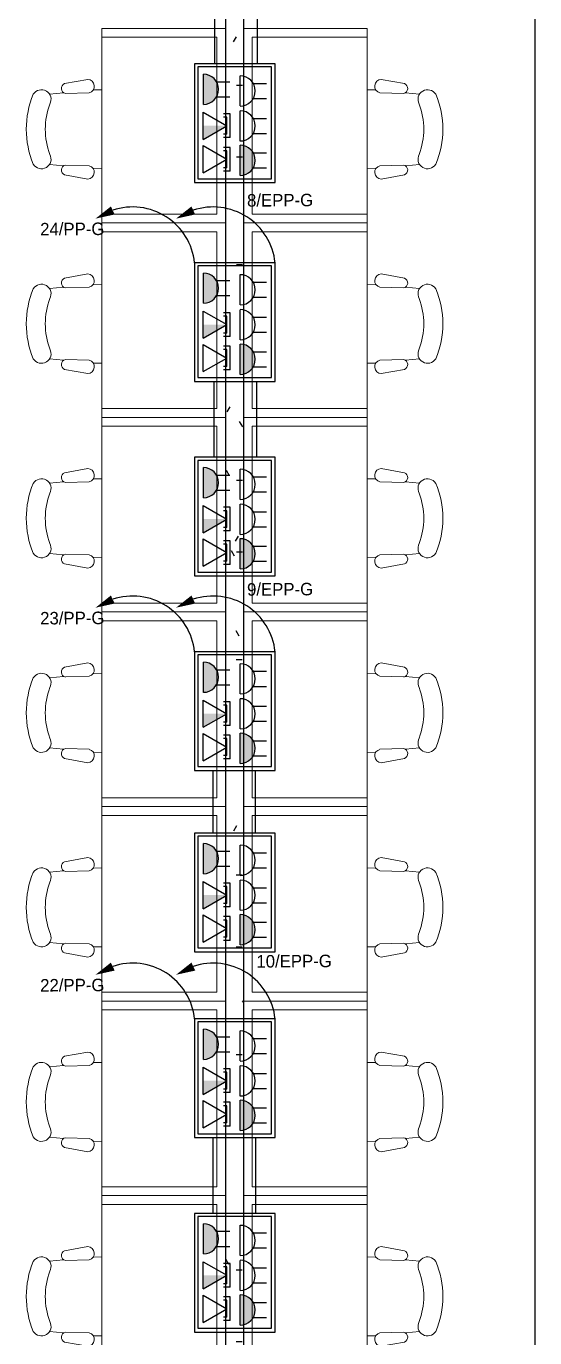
# Model space of a CAD drawing. Header units: metres. Extents: x 15.7 to 112.1, y 4.7 to 71.5.
# Drawn here: x 82.77 to 85.64, y 42.04 to 49.46 of the extents above; entities that cross this region are included whole.
import ezdxf

# ---------------------------------------------------------------- set-up
doc = ezdxf.new("R2010")
doc.units = ezdxf.units.M
doc.layers.get('0').update_dxf_attribs({"color": 3})
for name, color, linetype in [('00', 252, 'Continuous'), ('E-SOCKET', 3, 'Continuous'), ('EL. BLOCK', 3, 'Continuous'), ('PW', 4, 'Continuous')]:
    doc.layers.add(name, color=color, linetype=linetype)
doc.layers.add('03-A-XR-GF$0$A-FURN', color=55, linetype='Continuous', lineweight=5)

# ---------------------------------------------------------------- blocks, each defined once
blk = doc.blocks.new('B806-B02 - CALL CENTER - FURN GROUND FLOOR_dwg_03-A-XR-GF$0$chair-3478258-GROUND FLOOR PLAN')
at = {"layer": '03-A-XR-GF$0$A-FURN'}
for p, q in [((21.9824, -2.5936), (22.0274, -2.5947)), ((22.1929, -2.5592), (22.0606, -2.535)), ((22.1881, -2.6145), (22.0537, -2.6106)), ((22.1987, -2.611), (22.2776, -2.6185)), ((21.9824, -3.0405), (22.0274, -3.0395)), ((22.1881, -3.0196), (22.0537, -3.0235)), ((22.1987, -3.0232), (22.2776, -3.0157)), ((22.1929, -3.075), (22.0606, -3.0991))]:
    blk.add_line(p, q, dxfattribs=at)
for centre, radius, start, end in [((22.063, -2.5734), 0.0384, 93.51322, 255.99319), ((22.1819, -2.5861), 0.0291, 282.28269, 67.77652), ((22.3232, -2.6478), 0.0542, 31.26503, 209.68252), ((21.8984, -2.8171), 0.5108, 337.26107, 22.73893), ((21.8906, -2.8171), 0.411, 339.71341, 20.28659), ((22.3232, -2.9864), 0.0542, 150.31748, 328.73497), ((22.063, -3.0608), 0.0384, 104.00681, 266.48678), ((22.1819, -3.0481), 0.0291, 292.22348, 77.71731)]:
    blk.add_arc(centre, radius, start, end, dxfattribs=at)
blk = doc.blocks.new('B806-B02 - CALL CENTER - FURN GROUND FLOOR_dwg_03-A-XR-GF$0$UNIT130-V118-GROUND FLOOR PLAN')
at = {"layer": '03-A-XR-GF$0$A-FURN'}
for p, q in [((-0.725, -1.05), (-0.725, -0.25)), ((-0.025, -1.2), (-0.725, -1.2))]:
    blk.add_line(p, q, dxfattribs=at)
at = {"layer": '03-A-XR-GF$0$A-FURN', "flags": 128}
for points in [[(-0.725, -1.2), (-0.725, -0.1), (-0.025, -0.1)], [(-0.725, -1.15), (-0.075, -1.15), (-0.075, -0.15), (-0.725, -0.15)]]:
    blk.add_lwpolyline(points, dxfattribs=at)
at = {"extrusion": (0, 0, -1), "zscale": -1}
blk.add_blockref('B806-B02 - CALL CENTER - FURN GROUND FLOOR_dwg_03-A-XR-GF$0$chair-3478258-GROUND FLOOR PLAN', (-21.2574, 2.1469), dxfattribs=at)
blk = doc.blocks.new('B806-B02 - CALL CENTER - FURN GROUND FLOOR_dwg_03-A-XR-GF$0$UNIT130-V119-GROUND FLOOR PLAN')
at = {"layer": '03-A-XR-GF$0$A-FURN'}
for p, q in [((-0.725, -1.05), (-0.725, -0.25)), ((-0.025, -1.2), (-0.725, -1.2))]:
    blk.add_line(p, q, dxfattribs=at)
at = {"layer": '03-A-XR-GF$0$A-FURN', "flags": 128}
for points in [[(-0.725, -1.2), (-0.725, -0.1), (-0.025, -0.1)], [(-0.725, -1.15), (-0.075, -1.15), (-0.075, -0.15), (-0.725, -0.15)]]:
    blk.add_lwpolyline(points, dxfattribs=at)
at = {"extrusion": (0, 0, -1), "zscale": -1}
blk.add_blockref('B806-B02 - CALL CENTER - FURN GROUND FLOOR_dwg_03-A-XR-GF$0$chair-3478258-GROUND FLOOR PLAN', (-21.2574, 2.1469), dxfattribs=at)
blk = doc.blocks.new('B806-B02 - CALL CENTER - FURN GROUND FLOOR_dwg_03-A-XR-GF$0$UNIT130-V120-GROUND FLOOR PLAN')
at = {"layer": '03-A-XR-GF$0$A-FURN'}
for p, q in [((-0.725, -1.05), (-0.725, -0.25)), ((-0.025, -1.2), (-0.725, -1.2))]:
    blk.add_line(p, q, dxfattribs=at)
at = {"layer": '03-A-XR-GF$0$A-FURN', "flags": 128}
for points in [[(-0.725, -1.2), (-0.725, -0.1), (-0.025, -0.1)], [(-0.725, -1.15), (-0.075, -1.15), (-0.075, -0.15), (-0.725, -0.15)]]:
    blk.add_lwpolyline(points, dxfattribs=at)
at = {"extrusion": (0, 0, -1), "zscale": -1}
blk.add_blockref('B806-B02 - CALL CENTER - FURN GROUND FLOOR_dwg_03-A-XR-GF$0$chair-3478258-GROUND FLOOR PLAN', (-21.2574, 2.1469), dxfattribs=at)
blk = doc.blocks.new('B806-B02 - CALL CENTER - FURN GROUND FLOOR_dwg_03-A-XR-GF$0$UNIT130-V121-GROUND FLOOR PLAN')
at = {"layer": '03-A-XR-GF$0$A-FURN'}
for p, q in [((-0.725, -1.05), (-0.725, -0.25)), ((-0.025, -1.2), (-0.725, -1.2))]:
    blk.add_line(p, q, dxfattribs=at)
at = {"layer": '03-A-XR-GF$0$A-FURN', "flags": 128}
for points in [[(-0.725, -1.2), (-0.725, -0.1), (-0.025, -0.1)], [(-0.725, -1.15), (-0.075, -1.15), (-0.075, -0.15), (-0.725, -0.15)]]:
    blk.add_lwpolyline(points, dxfattribs=at)
at = {"extrusion": (0, 0, -1), "zscale": -1}
blk.add_blockref('B806-B02 - CALL CENTER - FURN GROUND FLOOR_dwg_03-A-XR-GF$0$chair-3478258-GROUND FLOOR PLAN', (-21.2574, 2.1469), dxfattribs=at)
blk = doc.blocks.new('B806-B02 - CALL CENTER - FURN GROUND FLOOR_dwg_03-A-XR-GF$0$UNIT130-V122-GROUND FLOOR PLAN')
at = {"layer": '03-A-XR-GF$0$A-FURN'}
for p, q in [((-0.725, -1.05), (-0.725, -0.25)), ((-0.025, -1.2), (-0.725, -1.2))]:
    blk.add_line(p, q, dxfattribs=at)
at = {"layer": '03-A-XR-GF$0$A-FURN', "flags": 128}
for points in [[(-0.725, -1.2), (-0.725, -0.1), (-0.025, -0.1)], [(-0.725, -1.15), (-0.075, -1.15), (-0.075, -0.15), (-0.725, -0.15)]]:
    blk.add_lwpolyline(points, dxfattribs=at)
at = {"extrusion": (0, 0, -1), "zscale": -1}
blk.add_blockref('B806-B02 - CALL CENTER - FURN GROUND FLOOR_dwg_03-A-XR-GF$0$chair-3478258-GROUND FLOOR PLAN', (-21.2574, 2.1469), dxfattribs=at)
blk = doc.blocks.new('B806-B02 - CALL CENTER - FURN GROUND FLOOR_dwg_03-A-XR-GF$0$UNIT130-V123-GROUND FLOOR PLAN')
at = {"layer": '03-A-XR-GF$0$A-FURN'}
for p, q in [((-0.725, -1.05), (-0.725, -0.25)), ((-0.025, -1.2), (-0.725, -1.2))]:
    blk.add_line(p, q, dxfattribs=at)
at = {"layer": '03-A-XR-GF$0$A-FURN', "flags": 128}
for points in [[(-0.725, -1.2), (-0.725, -0.1), (-0.025, -0.1)], [(-0.725, -1.15), (-0.075, -1.15), (-0.075, -0.15), (-0.725, -0.15)]]:
    blk.add_lwpolyline(points, dxfattribs=at)
at = {"extrusion": (0, 0, -1), "zscale": -1}
blk.add_blockref('B806-B02 - CALL CENTER - FURN GROUND FLOOR_dwg_03-A-XR-GF$0$chair-3478258-GROUND FLOOR PLAN', (-21.2574, 2.1469), dxfattribs=at)
blk = doc.blocks.new('B806-B02 - CALL CENTER - FURN GROUND FLOOR_dwg_03-A-XR-GF$0$UNIT130-V124-GROUND FLOOR PLAN')
at = {"layer": '03-A-XR-GF$0$A-FURN'}
for p, q in [((-0.725, -1.05), (-0.725, -0.25)), ((-0.025, -1.2), (-0.725, -1.2))]:
    blk.add_line(p, q, dxfattribs=at)
at = {"layer": '03-A-XR-GF$0$A-FURN', "flags": 128}
for points in [[(-0.725, -1.2), (-0.725, -0.1), (-0.025, -0.1)], [(-0.725, -1.15), (-0.075, -1.15), (-0.075, -0.15), (-0.725, -0.15)]]:
    blk.add_lwpolyline(points, dxfattribs=at)
at = {"extrusion": (0, 0, -1), "zscale": -1}
blk.add_blockref('B806-B02 - CALL CENTER - FURN GROUND FLOOR_dwg_03-A-XR-GF$0$chair-3478258-GROUND FLOOR PLAN', (-21.2574, 2.1469), dxfattribs=at)
blk = doc.blocks.new('B806-B02 - CALL CENTER - FURN GROUND FLOOR_dwg_03-A-XR-GF$0$UNIT130-V125-GROUND FLOOR PLAN')
at = {"layer": '03-A-XR-GF$0$A-FURN'}
for p, q in [((-0.725, -1.05), (-0.725, -0.25)), ((-0.025, -1.2), (-0.725, -1.2))]:
    blk.add_line(p, q, dxfattribs=at)
at = {"layer": '03-A-XR-GF$0$A-FURN', "flags": 128}
for points in [[(-0.725, -1.2), (-0.725, -0.1), (-0.025, -0.1)], [(-0.725, -1.15), (-0.075, -1.15), (-0.075, -0.15), (-0.725, -0.15)]]:
    blk.add_lwpolyline(points, dxfattribs=at)
at = {"extrusion": (0, 0, -1), "zscale": -1}
blk.add_blockref('B806-B02 - CALL CENTER - FURN GROUND FLOOR_dwg_03-A-XR-GF$0$chair-3478258-GROUND FLOOR PLAN', (-21.2574, 2.1469), dxfattribs=at)
blk = doc.blocks.new('B806-B02 - CALL CENTER - FURN GROUND FLOOR_dwg-3278331-GROUND FLOOR PLAN')
at = {"rotation": 359.9999845375016}
for p in [(83.9189, 49.5473), (83.9189, 48.4473), (83.9189, 47.3473), (83.9189, 46.2473), (83.9189, 45.1473), (83.9189, 44.0473), (83.9189, 42.9473)]:
    blk.add_blockref('B806-B02 - CALL CENTER - FURN GROUND FLOOR_dwg_03-A-XR-GF$0$UNIT130-V119-GROUND FLOOR PLAN', p, dxfattribs=at)
at = {"extrusion": (0, 0, -1), "zscale": -1}
for name, p in [('B806-B02 - CALL CENTER - FURN GROUND FLOOR_dwg_03-A-XR-GF$0$UNIT130-V118-GROUND FLOOR PLAN', (-83.9689, 49.5473)), ('B806-B02 - CALL CENTER - FURN GROUND FLOOR_dwg_03-A-XR-GF$0$UNIT130-V120-GROUND FLOOR PLAN', (-83.9689, 48.4473)), ('B806-B02 - CALL CENTER - FURN GROUND FLOOR_dwg_03-A-XR-GF$0$UNIT130-V121-GROUND FLOOR PLAN', (-83.9689, 47.3473)), ('B806-B02 - CALL CENTER - FURN GROUND FLOOR_dwg_03-A-XR-GF$0$UNIT130-V122-GROUND FLOOR PLAN', (-83.9689, 46.2473)), ('B806-B02 - CALL CENTER - FURN GROUND FLOOR_dwg_03-A-XR-GF$0$UNIT130-V123-GROUND FLOOR PLAN', (-83.9689, 45.1473)), ('B806-B02 - CALL CENTER - FURN GROUND FLOOR_dwg_03-A-XR-GF$0$UNIT130-V124-GROUND FLOOR PLAN', (-83.9689, 44.0473)), ('B806-B02 - CALL CENTER - FURN GROUND FLOOR_dwg_03-A-XR-GF$0$UNIT130-V125-GROUND FLOOR PLAN', (-83.9689, 42.9473))]:
    blk.add_blockref(name, p, dxfattribs=at)
blk = doc.blocks.new('data1')
at = {"layer": 'EL. BLOCK', "linetype": 'ByBlock'}
h = blk.add_hatch(color=4, dxfattribs=at)
h.dxf.hatch_style = 1
h.paths.add_polyline_path([(0, 0.0719), (0, 0), (0.0415, 0)])
at = {"layer": 'PW', "color": 4}
for p, q in [((0.0361, 0.0822), (-0.0361, 0.0822)), ((-0.0361, 0.0822), (-0.0361, 0.062)), ((0.0361, 0.0822), (0.0361, 0.062)), ((0.0259, 0.0719), (-0.0259, 0.0719)), ((-0.0259, 0.0719), (-0.0259, 0.062)), ((0.0415, 0), (0, 0.0719)), ((0.0259, 0.0719), (0.0259, 0.062)), ((0.0415, 0), (-0.0415, 0))]:
    blk.add_line(p, q, dxfattribs=at)
blk.add_lwpolyline([(-0.0415, 0), (0, 0.0719)], dxfattribs=at)
blk = doc.blocks.new('FB')
at = {"layer": 'E-SOCKET', "lineweight": -3, "ltscale": 0.05, "transparency": 33554658}
h = blk.add_hatch(color=1, dxfattribs=at)
h.dxf.hatch_style = 1
edge = h.paths.add_edge_path()
edge.add_line((0.479, 0.418), (0.202, 0.418))
edge.add_ellipse((0.341, 0.418), major_axis=(0.0981, 0.0981), ratio=1, start_angle=-45, end_angle=135, ccw=False)
h = blk.add_hatch(color=1, dxfattribs=at)
h.dxf.hatch_style = 1
edge = h.paths.add_edge_path()
edge.add_line((-0.173, 0.081), (-0.451, 0.081))
edge.add_ellipse((-0.312, 0.081), major_axis=(0.0981, 0.0981), ratio=1, start_angle=-45, end_angle=135, ccw=False)
at = {"layer": 'E-SOCKET', "color": 3}
for p, q in [((-0.366, 0.538), (-0.366, 0.66)), ((-0.228, 0.538), (-0.228, 0.66)), ((-0.045, 0.538), (-0.045, 0.66)), ((0.093, 0.538), (0.093, 0.66)), ((0.272, 0.538), (0.272, 0.66)), ((0.41, 0.538), (0.41, 0.66)), ((-0.159, 0.418), (-0.436, 0.418)), ((0.163, 0.418), (-0.114, 0.418)), ((0.48, 0.418), (0.202, 0.418)), ((-0.381, 0.202), (-0.381, 0.323)), ((-0.243, 0.202), (-0.243, 0.323)), ((-0.173, 0.081), (-0.451, 0.081))]:
    blk.add_line(p, q, dxfattribs=at)
blk.add_lwpolyline([(-0.545, 0.739), (-0.545, 0), (0.545, 0), (0.545, 0.739)], close=True, dxfattribs=at)
at = {"layer": 'E-SOCKET', "color": 3, "ltscale": 1000}
blk.add_lwpolyline([(-0.517, 0.707), (-0.517, 0.03), (0.509, 0.03), (0.509, 0.707)], close=True, dxfattribs=at)
at = {"layer": 'E-SOCKET', "color": 3}
for centre in [(-0.297, 0.418), (0.024, 0.418), (0.341, 0.418), (-0.312, 0.081)]:
    blk.add_ellipse(centre, major_axis=(0.0981, 0.0981), ratio=1, start_param=-0.785398, end_param=2.356194, dxfattribs=at)
at = {"layer": 'PW', "color": 4}
for p, q in [((0.439, 0.327), (0.221, 0.327)), ((0.221, 0.327), (0.221, 0.266)), ((0.408, 0.296), (0.252, 0.296)), ((0.252, 0.296), (0.252, 0.266)), ((0.455, 0.08), (0.33, 0.296)), ((0.408, 0.296), (0.408, 0.266)), ((0.439, 0.327), (0.439, 0.266)), ((0.455, 0.08), (0.205, 0.08))]:
    blk.add_line(p, q, dxfattribs=at)
blk.add_lwpolyline([(0.205, 0.08), (0.33, 0.296)], dxfattribs=at)
at = {"layer": 'E-SOCKET', "xscale": 3.010345175925185, "yscale": 3.010345175925185, "zscale": 3.010345175925185}
blk.add_blockref('data1', (0.023, 0.08), dxfattribs=at)

msp = doc.modelspace()

# ---------------------------------------------------------------- hatches: boundary and pattern name
at = {"layer": '00'}
h = msp.add_hatch(dxfattribs=at)
h.set_pattern_fill('FP_1', color=256, style=0, pattern_type=2)
h.set_pattern_definition([(0, (0, 0), (0.813, 0.203), [0.034, -0.576, 0.034, -0.576, -3.251]), (0, (0, 0), (0.813, 0.203), [-1.219, 0.034, -1.186, 0.034, -0.576, -1.422]), (0, (0, 0), (0.813, 0.203), [-3.048, 0.034, -0.373, 0.034, -0.982]), (120, (0.305, 0.102), (-0.58230316, 0.60257865), [0.034, -0.576, 0.034, -0.576, -3.251]), (120, (0.305, 0.102), (-0.58230316, 0.60257865), [-1.219, 0.034, -1.186, 0.034, -0.576, -1.422]), (120, (0.305, 0.102), (-0.58230316, 0.60257865), [-3.048, 0.034, -0.373, 0.034, -0.982]), (240, (0.406, 0.508), (-0.23069684, -0.80557865), [0.034, -0.576, 0.034, -0.576, -3.251]), (240, (0.406, 0.508), (-0.23069684, -0.80557865), [-1.219, 0.034, -1.186, 0.034, -0.576, -1.422]), (240, (0.406, 0.508), (-0.23069684, -0.80557865), [-3.048, 0.034, -0.373, 0.034, -0.982])])
h.paths.add_polyline_path([(83.9939, 37.1473), (83.9939, 56.0473), (83.8939, 56.0473), (83.8939, 37.1473)], flags=0)

# ---------------------------------------------------------------- linework, layer by layer
at = {"color": 3}
msp.add_lwpolyline([(85.6402, 55.5943), (85.6402, 37.6472, -0.414641), (85.5401, 37.5472), (84.6939, 37.5484)], format="xyb", dxfattribs=at)
for points in [[(83.8307, 49.6762), (83.8307, 49.2479)], [(83.8269, 47.4527), (83.8269, 47.0244)], [(83.8206, 45.2484), (83.8206, 44.8966)], [(83.8215, 43.1745), (83.8215, 42.8137)], [(83.8215, 42.8137), (83.8215, 42.7466)]]:
    msp.add_lwpolyline(points, dxfattribs=at)
at = {"color": 1}
for points in [[(84.071, 49.6762), (84.071, 49.2479)], [(84.0673, 47.4527), (84.0673, 47.0244)], [(84.0609, 45.2484), (84.0609, 44.8966)], [(84.0619, 43.1745), (84.0619, 42.8137)], [(84.0619, 42.8137), (84.0619, 42.7466)]]:
    msp.add_lwpolyline(points, dxfattribs=at)
at = {"elevation": 5.594}
for points in [[(83.1583, 48.3716, 0, 0.05, 0), (83.256, 48.4178, 0.05, 0.05, 0)], [(83.1583, 46.1716, 0, 0.05, 0), (83.256, 46.2178, 0.05, 0.05, 0)], [(83.1583, 44.0959, 0, 0.05, 0), (83.256, 44.1422, 0.05, 0.05, 0)]]:
    msp.add_lwpolyline(points, format="xyseb", dxfattribs=at)
at = {"color": 1, "elevation": 5.594}
for points in [[(83.6134, 48.3716, 0, 0.05, 0), (83.7111, 48.4178, 0.05, 0.05, 0)], [(83.6134, 46.1716, 0, 0.05, 0), (83.7111, 46.2178, 0.05, 0.05, 0)], [(83.6134, 44.0959, 0, 0.05, 0), (83.7111, 44.1422, 0.05, 0.05, 0)]]:
    msp.add_lwpolyline(points, format="xyseb", dxfattribs=at)
for centre in [(83.3681, 48.0853), (83.3681, 45.8853), (83.3681, 43.8096)]:
    msp.add_arc(centre, 0.3521, 6.0268, 108.61281)
at = {"color": 1}
for centre in [(83.8232, 48.0853), (83.8232, 45.8853), (83.8232, 43.8096)]:
    msp.add_arc(centre, 0.3521, 6.0268, 108.61281, dxfattribs=at)
at = {"layer": '00'}
for p, q in [((83.8939, 37.1473), (83.8939, 56.0473)), ((83.9939, 56.0473), (83.9939, 37.1473))]:
    msp.add_line(p, q, dxfattribs=at)

# ---------------------------------------------------------------- block references
at = {"color": 1, "xscale": 0.615719265810114, "yscale": 0.615719265810114, "zscale": 0.615719265810114, "rotation": 270.0000000000359}
for p in [(83.7183, 48.9108), (83.7183, 47.7864), (83.7183, 46.6864), (83.7183, 45.5864), (83.7183, 44.5607), (83.7183, 43.5107), (83.7183, 42.4107)]:
    msp.add_blockref('FB', p, dxfattribs=at)
at = {"layer": '00'}
msp.add_blockref('B806-B02 - CALL CENTER - FURN GROUND FLOOR_dwg-3278331-GROUND FLOOR PLAN', (0, 0), dxfattribs=at)

# ---------------------------------------------------------------- texts
at = {"color": 1}
for s, p in [('8/EPP-G', (84.0148, 48.4394, 1.8899)), ('9/EPP-G', (84.0148, 46.2394, 1.8899)), ('10/EPP-G', (84.0677, 44.1364, 1.8899))]:
    msp.add_text(s, height=0.07079, rotation=0.34512, dxfattribs=at).set_placement(p)
for s, p in [('24/PP-G', (82.8459, 48.2766, 1.8899)), ('23/PP-G', (82.8459, 46.0766, 1.8899)), ('22/PP-G', (82.8459, 44.0009, 1.8899))]:
    msp.add_text(s, height=0.07079, rotation=0.34512).set_placement(p)

doc.saveas('drawing.dxf')
